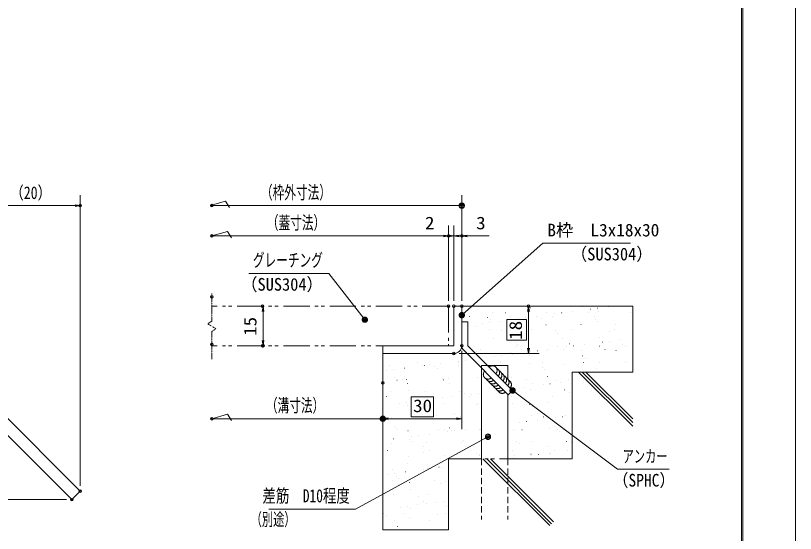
# Model space of a CAD drawing. Units: millimetres, scale not verified. Extents: x -1050 to 1050, y -742 to 742.
# Drawn here: x 309 to 1050, y -492 to 0 of the extents above; entities that cross this region are included whole.
import ezdxf
from ezdxf.enums import TextEntityAlignment as Align

# ---------------------------------------------------------------- set-up
doc = ezdxf.new("R2010")
doc.units = ezdxf.units.MM
doc.header["$LTSCALE"] = 5
doc.header["$PDMODE"] = 32
doc.header["$PDSIZE"] = 2.5
doc.linetypes.add('DASHED1', pattern=[1.8, 1.2, -0.6])
doc.linetypes.add('DOUBLE_CHAIN1', pattern=[8.8, 5, -1, 0.6, -0.6, 0.6, -1])
for name, color, linetype, lineweight in [('0-0_7-図\u3000枠', 4, 'Continuous', 9), ('0-1_寸法注釈', 2, 'Continuous', 9), ('0-2_ハッチング', 4, 'Continuous', 9), ('0-3_想像線', 134, 'DOUBLE_CHAIN1', 9), ('0-4_0', 2, 'Continuous', 9), ('0-5_DEFPOINTS', 134, 'Continuous', 9), ('0-6_枠', 7, 'Continuous', 9), ('0-7_蓋', 5, 'Continuous', 9), ('0-8_アンカー', 7, 'Continuous', 9)]:
    doc.layers.add(name, color=color, linetype=linetype, lineweight=lineweight)
doc.styles.add('ＭＳ ゴシック', font='')
doc.styles.get('ＭＳ ゴシック').set_extended_font_data('MS Gothic')

# ---------------------------------------------------------------- blocks, each defined once
blk = doc.blocks.new('_Dot')
at = {"layer": '0-4_0'}
for p, q in [((-2.5, 0), (-5, 0)), ((2.445, 0.5), (-2.445, 0.5)), ((1.997, 1.5), (-1.997, 1.5)), ((2.289, -0.995), (-2.289, -0.995)), ((1.499, -1.995), (-1.499, -1.995))]:
    blk.add_line(p, q, dxfattribs=at)
for points in [[(2.5, 0), (2.48, 0.313), (2.421, 0.622), (2.324, 0.92), (2.191, 1.204), (2.023, 1.469), (1.822, 1.711), (1.594, 1.926), (1.34, 2.111), (1.064, 2.262), (0.773, 2.378), (0.468, 2.456), (0.157, 2.495), (-0.157, 2.495), (-0.468, 2.456), (-0.773, 2.378), (-1.064, 2.262), (-1.34, 2.111), (-1.594, 1.926), (-1.822, 1.711), (-2.023, 1.469), (-2.191, 1.204), (-2.324, 0.92), (-2.421, 0.622), (-2.48, 0.313), (-2.5, 0), (0, 0)], [(-2.5, 0), (-2.48, -0.313), (-2.421, -0.622), (-2.324, -0.92), (-2.191, -1.204), (-2.023, -1.469), (-1.822, -1.711), (-1.594, -1.926), (-1.34, -2.111), (-1.064, -2.262), (-0.773, -2.378), (-0.468, -2.456), (-0.157, -2.495), (0.157, -2.495), (0.468, -2.456), (0.773, -2.378), (1.064, -2.262), (1.34, -2.111), (1.594, -1.926), (1.822, -1.711), (2.023, -1.469), (2.191, -1.204), (2.324, -0.92), (2.421, -0.622), (2.48, -0.313), (2.5, 0), (0, 0)]]:
    blk.add_lwpolyline(points, close=True, dxfattribs=at)
blk = doc.blocks.new('_OPEN')
at = {"layer": '0-4_0'}
blk.add_line((0, 0), (-5, 0), dxfattribs=at)
blk.add_lwpolyline([(-5, 0.833), (0, 0), (-5, -0.833)], dxfattribs=at)
blk = doc.blocks.new('作図用-切断用ライン')
at = {"layer": '0-3_想像線'}
for p, q in [((0, 95.39), (0, 600)), ((75.52, -44.83), (0, 0)), ((0, -95.39), (75.52, -44.83)), ((0, -600), (0, -95.39))]:
    blk.add_line(p, q, dxfattribs=at)
blk.add_lwpolyline([(0, 95.39), (-75.52, 44.83), (0, 0)], dxfattribs=at)
blk = doc.blocks.new('A$C6EB770D1')
at = {"layer": '0-8_アンカー'}
for p, q in [((130.257, 96.52), (45.237, 11.5)), ((138.388, 88.388), (130.257, 96.52)), ((138.388, 88.388), (53.368, 3.368)), ((0, 11.5), (45.237, 11.5)), ((0, 11.5), (0, 0)), ((0, 0), (45.237, 0))]:
    blk.add_line(p, q, dxfattribs=at)
blk.add_arc((45.237, 11.5), 11.5, 270, 315, dxfattribs=at)

msp = doc.modelspace()

# ---------------------------------------------------------------- linework, layer by layer
at = {"layer": '0-0_7-図\u3000枠'}
msp.add_line((998.75, -691.25), (998.75, 691.25), dxfattribs=at)
msp.add_lwpolyline([(-975, 692.5), (1000, 692.5), (1000, -692.5)], dxfattribs=at)
at = {"layer": '0-1_寸法注釈'}
for p, q in [((370.45, -446.565), (370.45, -170.474)), ((493.745, -180.474), (508.548, -176.146)), ((508.548, -176.146), (512.376, -182.222)), ((732.95, -270.971), (732.95, -170.474)), ((278.93, -180.474), (365.45, -180.474)), ((727.95, -180.474), (495.45, -180.474)), ((720.45, -270.971), (720.45, -199.255)), ((720.45, -270.971), (720.45, -199.255)), ((725.45, -270.971), (725.45, -199.255)), ((725.45, -270.971), (725.45, -199.255)), ((732.95, -270.971), (732.95, -199.255)), ((720.45, -209.255), (495.45, -209.255)), ((715.45, -209.255), (694.337, -209.255)), ((720.45, -209.255), (715.45, -209.255)), ((725.45, -209.255), (720.45, -209.255)), ((725.45, -209.255), (732.95, -209.255)), ((730.45, -209.255), (735.45, -209.255)), ((737.95, -209.255), (759.063, -209.255)), ((544.185, -280.971), (544.185, -308.471)), ((796.393, -315.971), (796.393, -280.971)), ((732.95, -318.471), (732.95, -392.826)), ((730.45, -320.971), (806.393, -320.971)), ((657.95, -377.826), (657.95, -372.826)), ((495.45, -382.826), (510.253, -378.497)), ((652.95, -382.826), (495.45, -382.826)), ((510.253, -378.497), (514.08, -384.574)), ((727.95, -382.826), (662.95, -382.826)), ((357.318, -459.697), (23.705, -459.697))]:
    msp.add_line(p, q, dxfattribs=at)
for points in [[(495.45, -209.255), (510.253, -204.926), (514.08, -211.003)], [(893.376, -216), (810.026, -216), (733.702, -283.799)], [(530.622, -244.793), (606.589, -244.793), (640.222, -288.008)], [(930.133, -430.768), (881.08, -430.768), (782.013, -356.577)], [(549.657, -468.619), (631.881, -468.619), (757.025, -400.445)]]:
    msp.add_lwpolyline(points, dxfattribs=at)
at = {"layer": '0-2_ハッチング'}
for p, q in [((738.096, -275.971), (738.146, -275.971)), ((770.787, -275.971), (770.837, -275.971)), ((770.787, -275.971), (770.837, -275.971)), ((798.077, -277.634), (798.127, -277.634)), ((836.169, -275.971), (836.219, -275.971)), ((837.88, -281.036), (837.93, -281.036)), ((847.303, -276.612), (847.353, -276.612)), ((855.13, -278.765), (855.18, -278.765)), ((861.741, -277.894), (861.791, -277.894)), ((862.594, -280.779), (862.644, -280.779)), ((868.859, -275.971), (868.909, -275.971)), ((868.859, -275.971), (868.909, -275.971)), ((872.066, -276.535), (872.116, -276.535)), ((876.346, -275.971), (876.396, -275.971)), ((895.45, -280.652), (895.5, -280.652)), ((734.768, -282.191), (734.818, -282.191)), ((740.123, -285.602), (740.173, -285.602)), ((757.558, -286.636), (757.608, -286.636)), ((759.899, -288.781), (759.949, -288.781)), ((762.561, -282.283), (762.611, -282.283)), ((774.317, -282.119), (774.367, -282.119)), ((779.673, -285.531), (779.723, -285.531)), ((784.457, -288.578), (784.507, -288.578)), ((786.759, -287.766), (786.809, -287.766)), ((793.37, -286.896), (793.42, -286.896)), ((795.805, -281.859), (795.855, -281.859)), ((803.694, -285.536), (803.744, -285.536)), ((809.126, -287.759), (809.176, -287.759)), ((813.867, -282.047), (813.917, -282.047)), ((819.222, -285.459), (819.272, -285.459)), ((820.945, -283.265), (820.995, -283.265)), ((827.555, -282.395), (827.605, -282.395)), ((828.293, -282.015), (828.343, -282.015)), ((853.417, -281.975), (853.467, -281.975)), ((858.772, -285.387), (858.822, -285.387)), ((859.944, -288.195), (859.994, -288.195)), ((892.966, -281.903), (893.016, -281.903)), ((895.45, -283.485), (895.5, -283.485)), ((895.45, -283.485), (895.5, -283.485)), ((746.189, -294.846), (746.239, -294.846)), ((752.574, -292.266), (752.624, -292.266)), ((759.184, -291.396), (759.234, -291.396)), ((769.509, -290.037), (769.559, -290.037)), ((775.768, -289.213), (775.818, -289.213)), ((812.978, -293.766), (813.028, -293.766)), ((846.221, -293.342), (846.271, -293.342)), ((862.285, -290.34), (862.335, -290.34)), ((878.709, -293.498), (878.759, -293.498)), ((759.403, -297.885), (759.453, -297.885)), ((770.948, -298.905), (770.998, -298.905)), ((775.768, -297.234), (775.818, -297.234)), ((775.768, -297.234), (775.818, -297.234)), ((798.953, -297.813), (799.003, -297.813)), ((821.766, -299.342), (821.816, -299.342)), ((824.107, -301.487), (824.157, -301.487)), ((838.502, -297.741), (838.552, -297.741)), ((873.334, -300.465), (873.384, -300.465)), ((878.052, -297.669), (878.102, -297.669)), ((763.361, -306.754), (763.411, -306.754)), ((783.588, -310.488), (783.638, -310.488)), ((793.953, -308.365), (794.003, -308.365)), ((796.605, -306.33), (796.655, -306.33)), ((829.093, -306.486), (829.143, -306.486)), ((863.394, -305.25), (863.444, -305.25)), ((866.839, -310.105), (866.889, -310.105)), ((873.45, -309.235), (873.5, -309.235)), ((883.775, -307.876), (883.825, -307.876)), ((895.45, -305.737), (895.5, -305.737)), ((895.45, -306.339), (895.5, -306.339)), ((745.025, -313.993), (745.075, -313.993)), ((750.38, -317.404), (750.43, -317.404)), ((784.574, -313.921), (784.624, -313.921)), ((785.929, -312.633), (785.979, -312.633)), ((789.93, -317.333), (789.98, -317.333)), ((805.079, -318.236), (805.129, -318.236)), ((813.778, -318.237), (813.828, -318.237)), ((815.404, -316.877), (815.454, -316.877)), ((824.124, -313.849), (824.174, -313.849)), ((829.479, -317.261), (829.529, -317.261)), ((832.654, -314.606), (832.704, -314.606)), ((835.156, -311.611), (835.206, -311.611)), ((839.264, -313.736), (839.314, -313.736)), ((847.021, -317.813), (847.071, -317.813)), ((849.589, -312.376), (849.639, -312.376)), ((863.673, -313.777), (863.723, -313.777)), ((869.029, -317.189), (869.079, -317.189)), ((879.509, -317.969), (879.559, -317.969)), ((885.974, -312.047), (886.024, -312.047)), ((888.315, -314.192), (888.365, -314.192)), ((679.444, -320.977), (679.494, -320.977)), ((679.451, -320.971), (679.501, -320.971)), ((694.592, -321.198), (694.642, -321.198)), ((741.005, -323.908), (741.055, -323.908)), ((746.989, -319.317), (747.039, -319.317)), ((764.283, -323.607), (764.333, -323.607)), ((770.893, -322.737), (770.943, -322.737)), ((779.476, -319.473), (779.526, -319.473)), ((781.218, -321.378), (781.268, -321.378)), ((796.978, -322.757), (797.028, -322.757)), ((798.468, -319.107), (798.518, -319.107)), ((847.796, -323.194), (847.846, -323.194)), ((850.137, -325.339), (850.187, -325.339)), ((895.45, -320.73), (895.5, -320.73)), ((664.129, -332.728), (664.179, -332.728)), ((690.561, -329.831), (690.611, -329.831)), ((695.912, -332.608), (695.962, -332.608)), ((697.372, -332.304), (697.422, -332.304)), ((702.522, -331.738), (702.572, -331.738)), ((707.233, -332.781), (707.283, -332.781)), ((712.847, -330.379), (712.897, -330.379)), ((729.86, -332.46), (729.91, -332.46)), ((730.097, -328.108), (730.147, -328.108)), ((730.11, -329.759), (730.16, -329.759)), ((736.708, -327.237), (736.758, -327.237)), ((743.447, -326.35), (743.497, -326.35)), ((743.447, -326.35), (743.497, -326.35)), ((764.161, -331.224), (764.211, -331.224)), ((769.66, -329.687), (769.71, -329.687)), ((797.405, -330.8), (797.455, -330.8)), ((809.21, -329.615), (809.26, -329.615)), ((829.893, -330.956), (829.943, -330.956)), ((848.759, -329.543), (848.809, -329.543)), ((864.194, -329.72), (864.244, -329.72)), ((888.309, -329.472), (888.359, -329.472)), ((895.45, -330.821), (895.5, -330.821)), ((661.726, -337.109), (661.776, -337.109)), ((668.337, -336.239), (668.387, -336.239)), ((678.662, -334.879), (678.712, -334.879)), ((709.574, -334.926), (709.624, -334.926)), ((809.619, -334.34), (809.669, -334.34)), ((811.959, -336.485), (812.009, -336.485)), ((843.914, -338.471), (895.45, -390.007)), ((847.45, -338.471), (895.45, -386.471)), ((850.986, -338.471), (895.45, -382.936)), ((861.186, -335.463), (861.236, -335.463)), ((669.055, -343.927), (669.105, -343.927)), ((671.396, -346.072), (671.446, -346.072)), ((676.182, -345.938), (676.232, -345.938)), ((680.244, -345.448), (680.294, -345.448)), ((714.545, -344.212), (714.595, -344.212)), ((715.732, -345.867), (715.782, -345.867)), ((720.622, -345.05), (720.672, -345.05)), ((747.789, -343.788), (747.839, -343.788)), ((780.276, -343.944), (780.326, -343.944)), ((794.831, -345.723), (794.881, -345.723)), ((814.578, -342.708), (814.628, -342.708)), ((823.008, -346.61), (823.058, -346.61)), ((827.113, -348.218), (827.163, -348.218)), ((834.381, -345.651), (834.431, -345.651)), ((837.95, -346.791), (838, -346.791)), ((837.95, -347.925), (838, -347.925)), ((837.95, -347.925), (838, -347.925)), ((681.538, -349.35), (681.588, -349.35)), ((721.087, -349.278), (721.137, -349.278)), ((782.603, -354.077), (782.653, -354.077)), ((792.928, -352.718), (792.978, -352.718)), ((798.205, -355.271), (798.255, -355.271)), ((800.187, -349.135), (800.237, -349.135)), ((810.178, -350.447), (810.228, -350.447)), ((816.788, -349.577), (816.838, -349.577)), ((830.693, -355.427), (830.743, -355.427)), ((837.95, -349.858), (838, -349.858)), ((661.268, -361.705), (661.318, -361.705)), ((664.929, -357.199), (664.979, -357.199)), ((682.445, -356.197), (682.495, -356.197)), ((698.172, -356.775), (698.222, -356.775)), ((700.818, -361.633), (700.868, -361.633)), ((714.232, -363.079), (714.282, -363.079)), ((724.557, -361.719), (724.607, -361.719)), ((730.66, -356.931), (730.71, -356.931)), ((733.263, -356.633), (733.313, -356.633)), ((735.604, -358.778), (735.654, -358.778)), ((740.367, -361.561), (740.417, -361.561)), ((741.807, -359.448), (741.857, -359.448)), ((748.417, -358.578), (748.467, -358.578)), ((751.7, -358.146), (751.75, -358.146)), ((751.7, -358.146), (751.75, -358.146)), ((779.917, -361.489), (779.967, -361.489)), ((784.83, -357.756), (784.88, -357.756)), ((819.466, -361.417), (819.516, -361.417)), ((835.649, -358.193), (835.699, -358.193)), ((837.95, -360.301), (838, -360.301)), ((837.95, -360.301), (838, -360.301)), ((673.436, -368.45), (673.486, -368.45)), ((680.046, -367.579), (680.096, -367.579)), ((681.044, -369.918), (681.094, -369.918)), ((684.902, -366.94), (684.952, -366.94)), ((684.902, -366.94), (684.952, -366.94)), ((684.902, -366.958), (684.952, -366.958)), ((707.621, -363.949), (707.671, -363.949)), ((715.345, -368.682), (715.395, -368.682)), ((746.653, -368.903), (746.703, -368.903)), ((748.589, -368.258), (748.639, -368.258)), ((781.076, -368.414), (781.126, -368.414)), ((797.471, -369.339), (797.521, -369.339)), ((815.378, -367.178), (815.428, -367.178)), ((725.989, -377.669), (726.039, -377.669)), ((799.812, -371.484), (799.862, -371.484)), ((805.088, -377.525), (805.138, -377.525)), ((837.95, -374.943), (838, -374.943)), ((659.248, -381.071), (659.298, -381.071)), ((665.729, -381.67), (665.779, -381.67)), ((691.795, -381.152), (691.845, -381.152)), ((698.972, -381.246), (699.022, -381.246)), ((708.475, -380.049), (708.525, -380.049)), ((731.344, -381.08), (731.394, -381.08)), ((731.46, -381.402), (731.51, -381.402)), ((799.005, -379.742), (799.055, -379.742)), ((804.637, -384.059), (804.687, -384.059)), ((810.443, -380.937), (810.493, -380.937)), ((810.861, -381.609), (810.911, -381.609)), ((821.887, -381.788), (821.937, -381.788)), ((828.498, -380.918), (828.548, -380.918)), ((831.493, -379.898), (831.543, -379.898)), ((837.95, -379.673), (838, -379.673)), ((837.95, -379.673), (838, -379.673)), ((670.297, -391.196), (670.347, -391.196)), ((721.115, -391.632), (721.165, -391.632)), ((749.389, -392.729), (749.439, -392.729)), ((751.7, -391.028), (751.75, -391.028)), ((787.702, -386.288), (787.752, -386.288)), ((794.312, -385.418), (794.362, -385.418)), ((816.178, -391.649), (816.228, -391.649)), ((671.525, -393.507), (671.575, -393.507)), ((681.844, -394.389), (681.894, -394.389)), ((685.145, -399.79), (685.195, -399.79)), ((691.756, -398.92), (691.806, -398.92)), ((702.08, -397.561), (702.13, -397.561)), ((711.074, -393.435), (711.124, -393.435)), ((716.145, -393.153), (716.195, -393.153)), ((719.331, -395.29), (719.381, -395.29)), ((723.456, -393.777), (723.506, -393.777)), ((725.941, -394.419), (725.991, -394.419)), ((736.266, -393.06), (736.316, -393.06)), ((750.624, -393.363), (750.674, -393.363)), ((781.876, -392.885), (781.926, -392.885)), ((790.174, -393.291), (790.224, -393.291)), ((823.501, -393.192), (823.551, -393.192)), ((825.842, -395.337), (825.892, -395.337)), ((829.723, -393.219), (829.773, -393.219)), ((837.95, -400.027), (838, -400.027)), ((666.529, -406.14), (666.579, -406.14)), ((667.895, -402.061), (667.945, -402.061)), ((682.938, -402.779), (682.988, -402.779)), ((685.278, -404.924), (685.328, -404.924)), ((699.772, -405.716), (699.822, -405.716)), ((732.26, -405.872), (732.31, -405.872)), ((734.505, -403.902), (734.555, -403.902)), ((785.324, -404.338), (785.374, -404.338)), ((787.664, -406.483), (787.714, -406.483)), ((799.805, -404.212), (799.855, -404.212)), ((832.293, -404.368), (832.343, -404.368)), ((836.891, -405.461), (836.941, -405.461)), ((662.502, -413.026), (662.552, -413.026)), ((696.696, -409.543), (696.746, -409.543)), ((702.051, -412.954), (702.101, -412.954)), ((736.246, -409.471), (736.296, -409.471)), ((741.601, -412.883), (741.651, -412.883)), ((781.151, -412.811), (781.201, -412.811)), ((815.345, -409.327), (815.395, -409.327)), ((820.7, -412.739), (820.75, -412.739)), ((833.597, -413.128), (833.647, -413.128)), ((682.644, -418.86), (682.694, -418.86)), ((696.327, -415.048), (696.377, -415.048)), ((716.945, -417.624), (716.995, -417.624)), ((747.146, -415.485), (747.196, -415.485)), ((749.487, -417.63), (749.537, -417.63)), ((750.189, -417.2), (750.239, -417.2)), ((751.7, -419.316), (751.75, -419.316)), ((751.7, -419.658), (751.75, -419.658)), ((753.129, -420.971), (816.539, -484.382)), ((756.664, -420.971), (818.307, -482.614)), ((760.2, -420.971), (820.075, -480.846)), ((782.161, -419.9), (782.211, -419.9)), ((782.676, -417.356), (782.726, -417.356)), ((793.96, -420.971), (794.01, -420.971)), ((798.713, -416.608), (798.763, -416.608)), ((799.411, -417.629), (799.461, -417.629)), ((806.021, -416.759), (806.071, -416.759)), ((816.346, -415.399), (816.396, -415.399)), ((816.978, -416.12), (817.028, -416.12)), ((833.623, -420.971), (833.673, -420.971)), ((658.15, -426.195), (658.2, -426.195)), ((681.782, -425.309), (681.832, -425.309)), ((708.968, -426.631), (709.018, -426.631)), ((711.309, -428.776), (711.359, -428.776)), ((713.79, -428.901), (713.84, -428.901)), ((720.45, -424.676), (720.5, -424.676)), ((720.45, -428.024), (720.5, -428.024)), ((662.669, -435.631), (662.719, -435.631)), ((667.329, -430.611), (667.379, -430.611)), ((669.279, -434.761), (669.329, -434.761)), ((679.604, -433.402), (679.654, -433.402)), ((696.854, -431.131), (696.904, -431.131)), ((700.572, -430.187), (700.622, -430.187)), ((703.465, -430.261), (703.515, -430.261)), ((720.45, -437.152), (720.5, -437.152)), ((667.403, -441.417), (667.453, -441.417)), ((670.79, -437.778), (670.84, -437.778)), ((673.131, -439.923), (673.181, -439.923)), ((683.444, -443.33), (683.494, -443.33)), ((706.953, -441.345), (707.003, -441.345)), ((717.745, -442.094), (717.795, -442.094)), ((720.45, -440.019), (720.5, -440.019)), ((720.45, -440.019), (720.5, -440.019)), ((672.759, -444.828), (672.809, -444.828)), ((684.18, -450.047), (684.23, -450.047)), ((712.308, -444.757), (712.358, -444.757)), ((720.45, -449.943), (720.5, -449.943)), ((668.129, -455.082), (668.179, -455.082)), ((692.039, -457.111), (692.089, -457.111)), ((701.372, -454.658), (701.422, -454.658)), ((680.989, -466.102), (681.039, -466.102)), ((691.314, -464.743), (691.364, -464.743)), ((696.82, -461.63), (696.87, -461.63)), ((699.161, -463.775), (699.211, -463.775)), ((708.564, -462.472), (708.614, -462.472)), ((715.174, -461.601), (715.224, -461.601)), ((718.545, -466.565), (718.595, -466.565)), ((720.45, -460.907), (720.5, -460.907)), ((720.45, -460.907), (720.5, -460.907)), ((720.45, -465.104), (720.5, -465.104)), ((720.45, -465.104), (720.5, -465.104)), ((658.643, -472.776), (658.693, -472.776)), ((674.378, -466.972), (674.428, -466.972)), ((677.66, -473.219), (677.71, -473.219)), ((684.244, -467.801), (684.294, -467.801)), ((710.21, -473.899), (710.26, -473.899)), ((717.21, -473.147), (717.26, -473.147)), ((660.983, -474.921), (661.033, -474.921)), ((668.929, -479.552), (668.979, -479.552)), ((683.016, -476.63), (683.066, -476.63)), ((702.172, -479.128), (702.222, -479.128)), ((720.45, -475.211), (720.5, -475.211)), ((720.45, -475.211), (720.5, -475.211)), ((661.94, -488.471), (661.99, -488.471)), ((672.032, -485.046), (672.082, -485.046)), ((701.602, -488.471), (701.652, -488.471))]:
    msp.add_line(p, q, dxfattribs=at)
for points in [[(895.45, -338.471), (895.45, -275.971), (732.95, -275.971), (732.95, -290.853), (738.7, -290.853), (738.7, -313.471), (757.45, -332.221), (776.7, -332.221), (776.7, -345.176)], [(725.45, -320.971), (657.95, -320.971), (657.95, -488.471), (720.45, -488.471), (720.45, -420.971), (751.7, -420.971), (751.7, -334.603), (734.634, -317.537)], [(778.833, -353.605), (781.21, -355.982), (777.144, -360.047), (776.7, -359.603), (776.7, -420.971), (837.95, -420.971), (837.95, -338.471), (895.45, -338.471)]]:
    msp.add_lwpolyline(points, dxfattribs=at)
for points in [[(775.768, -308.365), (775.768, -288.578), (794.518, -288.578), (794.518, -308.365)], [(684.902, -362.201), (705.998, -362.201), (705.998, -380.951), (684.902, -380.951)]]:
    msp.add_lwpolyline(points, close=True, dxfattribs=at)
for centre, radius, start, end in [((725.45, -313.471), 7.5, 270, 0), ((738.7, -313.471), 5.75, 180, 225), ((773.428, -348.199), 4.455, 24.02542, 42.73698), ((775.683, -350.455), 4.455, 315, 65.97458)]:
    msp.add_arc(centre, radius, start, end, dxfattribs=at)
at = {"layer": '0-3_想像線'}
for p, q in [((895.45, -275.971), (732.95, -275.971)), ((657.95, -320.971), (657.95, -488.471)), ((751.7, -332.221), (751.7, -420.971)), ((751.7, -332.221), (776.7, -332.221)), ((776.7, -332.221), (776.7, -345.176)), ((837.95, -338.471), (837.95, -420.971)), ((895.45, -338.471), (837.95, -338.471)), ((776.7, -359.603), (776.7, -420.971)), ((720.45, -420.971), (720.45, -488.471)), ((837.95, -420.971), (720.45, -420.971))]:
    msp.add_line(p, q, dxfattribs=at)
at = {"layer": '0-3_想像線', "linetype": 'DASHED1'}
for p, q in [((751.7, -420.971), (751.7, -478.471)), ((776.7, -420.971), (776.7, -478.471))]:
    msp.add_line(p, q, dxfattribs=at)
at = {"layer": '0-3_想像線'}
for centre, start, end in [((762.151, -336.923), 315, 135), ((757.892, -340.796), 135, 315), ((764.407, -339.178), 315, 65.97458), ((766.662, -341.433), 315, 65.97458), ((768.917, -343.689), 315, 65.97458), ((760.148, -343.051), 204.02542, 315), ((762.403, -345.306), 204.02542, 315), ((771.172, -345.944), 315, 65.97458), ((773.428, -348.199), 315, 65.97458), ((775.683, -350.455), 315, 65.97458), ((764.658, -347.562), 204.02542, 315), ((766.914, -349.817), 204.02542, 315), ((769.169, -352.072), 204.02542, 315), ((771.424, -354.327), 204.02542, 315)]:
    msp.add_arc(centre, 4.455, start, end, dxfattribs=at)
at = {"layer": '0-5_DEFPOINTS'}
msp.add_lwpolyline([(-1050, -742.5), (-1050, 742.5), (1050, 742.5), (1050, -742.5)], close=True, dxfattribs=at)
for p in [(370.45, -180.474), (495.45, -180.474), (495.45, -209.255), (720.45, -209.255), (732.95, -209.255), (495.45, -267.146), (543.742, -275.971), (720.45, -275.971), (725.45, -275.971), (732.95, -275.971), (796.393, -275.971), (495.45, -312.221), (543.742, -313.471), (544.185, -313.471), (732.95, -313.471), (725.45, -320.971), (657.95, -348.86), (495.45, -382.826), (657.95, -382.826), (657.95, -382.826), (370.45, -451.565), (362.318, -459.697)]:
    msp.add_point(p, dxfattribs=at)
at = {"layer": '0-6_枠'}
for p, q in [((725.45, -275.971), (725.45, -313.471)), ((732.95, -275.971), (725.45, -275.971)), ((732.95, -313.471), (732.95, -275.971)), ((732.95, -290.853), (732.95, -313.471)), ((738.7, -290.853), (732.95, -290.853)), ((738.7, -290.853), (738.7, -313.471)), ((657.95, -313.471), (725.45, -313.471)), ((657.95, -320.971), (657.95, -313.471)), ((777.144, -360.047), (734.634, -317.537)), ((781.21, -355.982), (738.7, -313.471)), ((657.95, -320.971), (725.45, -320.971)), ((777.144, -360.047), (781.21, -355.982))]:
    msp.add_line(p, q, dxfattribs=at)
for centre, radius, start, end in [((725.45, -313.471), 7.5, 270, 0), ((738.7, -313.471), 5.75, 180, 225)]:
    msp.add_arc(centre, radius, start, end, dxfattribs=at)
at = {"layer": '0-7_蓋', "linetype": 'DOUBLE_CHAIN1'}
for p, q in [((720.45, -275.971), (495.45, -275.971)), ((720.45, -275.971), (720.45, -313.471)), ((720.45, -313.471), (495.45, -313.471))]:
    msp.add_line(p, q, dxfattribs=at)

# ---------------------------------------------------------------- block references
at = {"layer": '0-1_寸法注釈'}
for name, p in [('_OPEN', (370.45, -180.474)), ('_Dot', (732.95, -180.474)), ('_OPEN', (720.45, -209.255)), ('_OPEN', (725.45, -209.255)), ('_Dot', (657.95, -382.826)), ('_OPEN', (732.95, -382.826))]:
    msp.add_blockref(name, p, dxfattribs=at)
for name, p, rotation in [('_OPEN', (725.45, -209.255), 180), ('_OPEN', (732.95, -209.255), 180), ('_OPEN', (544.185, -275.971), 90), ('_Dot', (732.95, -284.458), 221.24479), ('_OPEN', (796.393, -275.971), 90), ('_Dot', (640.848, -288.789), 308.70945), ('_OPEN', (544.185, -313.471), 270), ('_OPEN', (796.393, -320.971), 270), ('_Dot', (781.21, -355.982), 143.44632), ('_OPEN', (657.95, -382.826), 180), ('_Dot', (757.904, -399.97), 28.38875)]:
    msp.add_blockref(name, p, dxfattribs=dict(at, rotation=rotation))
at = {"layer": '0-1_寸法注釈', "xscale": 0.052, "yscale": 0.052}
msp.add_blockref('作図用-切断用ライン', (495.45, -295.011), dxfattribs=at)
at = {"layer": '0-8_アンカー', "rotation": 270}
msp.add_blockref('A$C6EB770D1', (273.93, -321.308), dxfattribs=at)

# ---------------------------------------------------------------- texts
at = {"layer": '0-1_寸法注釈', "color": 7, "style": 'ＭＳ ゴシック'}
for s, height, width, p in [('（20）', 12.02, 0.8, (303.675, -177.787)), ('（枠外寸法）', 12.5, 0.65, (542.156, -177.88)), ('（蓋寸法）', 12.5, 0.65, (547.739, -206.66)), ('2', 12.02, 1.1, (698.027, -206.568)), ('3', 12.02, 1.1, (746.64, -206.568)), ('（SUS304）', 12.02, 0.95, (836.597, -236.05)), ('グレーチング', 12.5, 0.65, (534.467, -242.199)), ('（SUS304）', 12.02, 0.95, (523.271, -264.843)), ('（溝寸法）', 12.5, 0.65, (546.861, -380.231)), ('30', 12.02, 1.1, (686.717, -380.139)), ('アンカー', 12.02, 0.65, (885.857, -428.081)), ('（SPHC）', 12.02, 0.9, (876.584, -450.87)), ('差筋\u3000D10程度', 12.51, 0.75, (543.501, -466.024)), ('（別途）', 12.02, 0.65, (532.364, -487.988))]:
    msp.add_text(s, height=height, dxfattribs=dict(at, width=width)).set_placement(p, align=Align.BOTTOM_LEFT)
msp.add_text('B枠\u3000L3x18x30', height=12.02, dxfattribs=at).set_placement((814.279, -213.313), align=Align.BOTTOM_LEFT)
at = {"layer": '0-1_寸法注釈', "color": 7, "style": 'ＭＳ ゴシック', "width": 1.1}
for s, p in [('15', (541.498, -304.11)), ('18', (793.706, -307.86))]:
    msp.add_text(s, height=12.02, rotation=90, dxfattribs=at).set_placement(p, align=Align.BOTTOM_LEFT)

doc.saveas('drawing.dxf')
